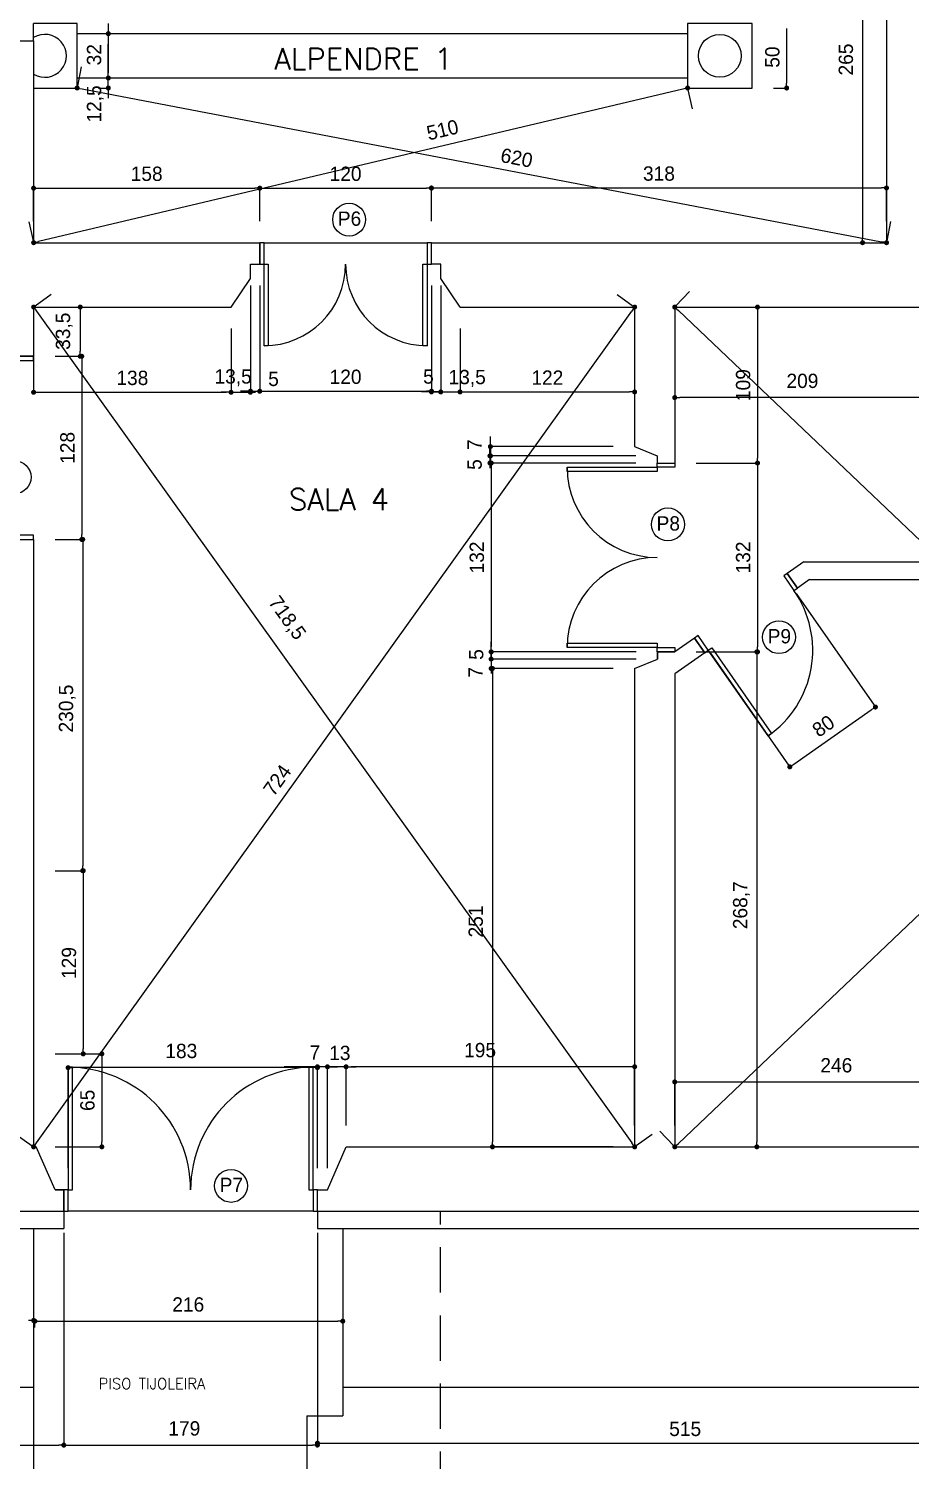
# Model space of a CAD drawing. Extents: x -1098 to 3016, y -832 to 644.
# Drawn here: x 2356 to 2479.3, y 108.9 to 309 of the extents above; entities that cross this region are included whole.
import ezdxf

# ---------------------------------------------------------------- set-up
doc = ezdxf.new("R2010")
doc.units = 0
doc.header["$MEASUREMENT"] = 0
doc.linetypes.add('DASHED', pattern=[19.05, 12.7, -6.35])
doc.layers.get('0').update_dxf_attribs({"linetype": 'CONTINUOUS'})
doc.layers.get('DEFPOINTS').update_dxf_attribs({"linetype": 'CONTINUOUS'})
for name, color, linetype in [('AUXILIARES', 4, 'CONTINUOUS'), ('COTAS', 1, 'CONTINUOUS'), ('COTAS_INTERNAS', 1, 'CONTINUOUS'), ('ESQUADRIAS', 2, 'CONTINUOUS'), ('PAREDES', 7, 'CONTINUOUS'), ('PROJEÇÃO', 2, 'CONTINUOUS'), ('TEXTO', 3, 'CONTINUOUS'), ('VARANDA', 1, 'CONTINUOUS')]:
    doc.layers.add(name, color=color, linetype=linetype)
doc.styles.add('ROMANS', font='romans')
doc.dimstyles.new('ISO-25', dxfattribs={"dimtxt": 10, "dimasz": 3.5, "dimexe": 1.25, "dimexo": 15, "dimgap": 5, "dimtad": 1, "dimdec": 1, "dimtxsty": 'STANDARD', "dimblk": 'DOT', "dimcen": 2.5, "dimclrd": 1, "dimclre": 1, "dimclrt": 2, "dimazin": 3, "dimtfac": 1, "dimtdec": 1, "dimtmove": 0, "dimatfit": 3})

# ---------------------------------------------------------------- blocks, each defined once
blk = doc.blocks.new('_DOT')
at = {"color": 0, "linetype": 'BYBLOCK'}
blk.add_line((-0.5, 0), (-1, 0), dxfattribs=at)
at = {"color": 0, "linetype": 'BYBLOCK', "const_width": 0.5}
blk.add_lwpolyline([(-0.25, 0, 1), (0.25, 0, 1)], format="xyb", close=True, dxfattribs=at)
blk = doc.blocks.new('*D78')
at = {"color": 1, "linetype": 'BYBLOCK'}
for p, q in [((2412.32, 282.12), (2412.32, 287.02)), ((2413.02, 286.77), (2475.22, 286.77)), ((2475.92, 282.12), (2475.92, 287.02))]:
    blk.add_line(p, q, dxfattribs=at)
at = {"layer": 'DEFPOINTS', "color": 0, "linetype": 'BYBLOCK'}
for p in [(2475.92, 286.77), (2412.32, 279.12), (2475.92, 279.12)]:
    blk.add_point(p, dxfattribs=at)
at = {"color": 1, "linetype": 'BYBLOCK', "xscale": 0.7000000000000001, "yscale": 0.7000000000000001, "zscale": 0.7000000000000001, "rotation": 180}
blk.add_blockref('_DOT', (2412.32, 286.77), dxfattribs=at)
at = {"color": 1, "linetype": 'BYBLOCK', "xscale": 0.7000000000000001, "yscale": 0.7000000000000001, "zscale": 0.7000000000000001}
blk.add_blockref('_DOT', (2475.92, 286.77), dxfattribs=at)
at = {"color": 2, "linetype": 'BYBLOCK', "insert": (2444.12, 288.77), "char_height": 2, "attachment_point": 5}
blk.add_mtext('318', dxfattribs=at)
blk = doc.blocks.new('*D79')
at = {"color": 1, "linetype": 'BYBLOCK'}
for p, q in [((2449.32, 270.12), (2458.14, 270.12)), ((2457.89, 269.42), (2457.89, 249.02)), ((2449.32, 248.32), (2458.14, 248.32))]:
    blk.add_line(p, q, dxfattribs=at)
at = {"layer": 'DEFPOINTS', "color": 0, "linetype": 'BYBLOCK'}
for p in [(2446.32, 270.12), (2446.32, 248.32), (2457.89, 248.32)]:
    blk.add_point(p, dxfattribs=at)
at = {"color": 1, "linetype": 'BYBLOCK', "xscale": 0.7000000000000001, "yscale": 0.7000000000000001, "zscale": 0.7000000000000001}
for p, rotation in [((2457.89, 270.12), 90), ((2457.89, 248.32), 270)]:
    blk.add_blockref('_DOT', p, dxfattribs=dict(at, rotation=rotation))
at = {"color": 2, "linetype": 'BYBLOCK', "insert": (2455.89, 259.22), "char_height": 2, "attachment_point": 5, "rotation": 90}
blk.add_mtext('109', dxfattribs=at)
blk = doc.blocks.new('*D93')
at = {"color": 1, "linetype": 'BYBLOCK'}
for p, q in [((2359.72, 165.74), (2366.5, 165.74)), ((2366.25, 165.04), (2366.25, 153.44)), ((2359.72, 152.74), (2366.5, 152.74))]:
    blk.add_line(p, q, dxfattribs=at)
at = {"layer": 'DEFPOINTS', "color": 0, "linetype": 'BYBLOCK'}
for p in [(2356.72, 165.74), (2356.72, 152.74), (2366.25, 152.74)]:
    blk.add_point(p, dxfattribs=at)
at = {"color": 1, "linetype": 'BYBLOCK', "xscale": 0.7000000000000001, "yscale": 0.7000000000000001, "zscale": 0.7000000000000001}
for p, rotation in [((2366.25, 165.74), 90), ((2366.25, 152.74), 270)]:
    blk.add_blockref('_DOT', p, dxfattribs=dict(at, rotation=rotation))
at = {"color": 2, "linetype": 'BYBLOCK', "insert": (2364.25, 159.24), "char_height": 2, "attachment_point": 5, "rotation": 90}
blk.add_mtext('65', dxfattribs=at)
blk = doc.blocks.new('*D101')
at = {"color": 1, "linetype": 'BYBLOCK'}
for p, q in [((2356.72, 282.12), (2356.72, 286.99)), ((2357.42, 286.74), (2387.62, 286.74)), ((2388.32, 282.12), (2388.32, 286.99))]:
    blk.add_line(p, q, dxfattribs=at)
at = {"layer": 'DEFPOINTS', "color": 0, "linetype": 'BYBLOCK'}
for p in [(2388.32, 286.74), (2356.72, 279.12), (2388.32, 279.12)]:
    blk.add_point(p, dxfattribs=at)
at = {"color": 1, "linetype": 'BYBLOCK', "xscale": 0.7000000000000001, "yscale": 0.7000000000000001, "zscale": 0.7000000000000001, "rotation": 180}
blk.add_blockref('_DOT', (2356.72, 286.74), dxfattribs=at)
at = {"color": 1, "linetype": 'BYBLOCK', "xscale": 0.7000000000000001, "yscale": 0.7000000000000001, "zscale": 0.7000000000000001}
blk.add_blockref('_DOT', (2388.32, 286.74), dxfattribs=at)
at = {"color": 2, "linetype": 'BYBLOCK', "insert": (2372.52, 288.74), "char_height": 2, "attachment_point": 5}
blk.add_mtext('158', dxfattribs=at)
blk = doc.blocks.new('*D102')
at = {"color": 1, "linetype": 'BYBLOCK'}
for p, q in [((2388.32, 282.12), (2388.32, 286.99)), ((2389.02, 286.74), (2411.62, 286.74)), ((2412.32, 282.12), (2412.32, 286.99))]:
    blk.add_line(p, q, dxfattribs=at)
at = {"layer": 'DEFPOINTS', "color": 0, "linetype": 'BYBLOCK'}
for p in [(2412.32, 286.74), (2388.32, 279.12), (2412.32, 279.12)]:
    blk.add_point(p, dxfattribs=at)
at = {"color": 1, "linetype": 'BYBLOCK', "xscale": 0.7000000000000001, "yscale": 0.7000000000000001, "zscale": 0.7000000000000001, "rotation": 180}
blk.add_blockref('_DOT', (2388.32, 286.74), dxfattribs=at)
at = {"color": 1, "linetype": 'BYBLOCK', "xscale": 0.7000000000000001, "yscale": 0.7000000000000001, "zscale": 0.7000000000000001}
blk.add_blockref('_DOT', (2412.32, 286.74), dxfattribs=at)
at = {"color": 2, "linetype": 'BYBLOCK', "insert": (2400.32, 288.74), "char_height": 2, "attachment_point": 5}
blk.add_mtext('120', dxfattribs=at)
blk = doc.blocks.new('*D103')
at = {"color": 1, "linetype": 'BYBLOCK'}
for p, q in [((2356.72, 267.12), (2356.72, 257.96)), ((2384.32, 267.12), (2384.32, 257.96)), ((2357.42, 258.21), (2383.62, 258.21))]:
    blk.add_line(p, q, dxfattribs=at)
at = {"layer": 'DEFPOINTS', "color": 0, "linetype": 'BYBLOCK'}
for p in [(2356.72, 270.12), (2384.32, 270.12), (2384.32, 258.21)]:
    blk.add_point(p, dxfattribs=at)
at = {"color": 1, "linetype": 'BYBLOCK', "xscale": 0.7000000000000001, "yscale": 0.7000000000000001, "zscale": 0.7000000000000001, "rotation": 180}
blk.add_blockref('_DOT', (2356.72, 258.21), dxfattribs=at)
at = {"color": 1, "linetype": 'BYBLOCK', "xscale": 0.7000000000000001, "yscale": 0.7000000000000001, "zscale": 0.7000000000000001}
blk.add_blockref('_DOT', (2384.32, 258.21), dxfattribs=at)
at = {"color": 2, "linetype": 'BYBLOCK', "insert": (2370.52, 260.21), "char_height": 2, "attachment_point": 5}
blk.add_mtext('138', dxfattribs=at)
blk = doc.blocks.new('*D104')
at = {"color": 1, "linetype": 'BYBLOCK'}
for p, q in [((2388.32, 273.12), (2388.32, 258.11)), ((2412.32, 273.12), (2412.32, 258.11)), ((2389.02, 258.36), (2411.62, 258.36))]:
    blk.add_line(p, q, dxfattribs=at)
at = {"layer": 'DEFPOINTS', "color": 0, "linetype": 'BYBLOCK'}
for p in [(2388.32, 276.12), (2412.32, 276.12), (2412.32, 258.36)]:
    blk.add_point(p, dxfattribs=at)
at = {"color": 1, "linetype": 'BYBLOCK', "xscale": 0.7000000000000001, "yscale": 0.7000000000000001, "zscale": 0.7000000000000001, "rotation": 180}
blk.add_blockref('_DOT', (2388.32, 258.36), dxfattribs=at)
at = {"color": 1, "linetype": 'BYBLOCK', "xscale": 0.7000000000000001, "yscale": 0.7000000000000001, "zscale": 0.7000000000000001}
blk.add_blockref('_DOT', (2412.32, 258.36), dxfattribs=at)
at = {"color": 2, "linetype": 'BYBLOCK', "insert": (2400.32, 260.36), "char_height": 2, "attachment_point": 5}
blk.add_mtext('120', dxfattribs=at)
blk = doc.blocks.new('*D105')
at = {"color": 1, "linetype": 'BYBLOCK'}
for p, q in [((2416.32, 267.12), (2416.32, 258.01)), ((2440.72, 267.12), (2440.72, 258.01)), ((2417.02, 258.26), (2440.02, 258.26))]:
    blk.add_line(p, q, dxfattribs=at)
at = {"layer": 'DEFPOINTS', "color": 0, "linetype": 'BYBLOCK'}
for p in [(2416.32, 270.12), (2440.72, 270.12), (2440.72, 258.26)]:
    blk.add_point(p, dxfattribs=at)
at = {"color": 1, "linetype": 'BYBLOCK', "xscale": 0.7000000000000001, "yscale": 0.7000000000000001, "zscale": 0.7000000000000001, "rotation": 180}
blk.add_blockref('_DOT', (2416.32, 258.26), dxfattribs=at)
at = {"color": 1, "linetype": 'BYBLOCK', "xscale": 0.7000000000000001, "yscale": 0.7000000000000001, "zscale": 0.7000000000000001}
blk.add_blockref('_DOT', (2440.72, 258.26), dxfattribs=at)
at = {"color": 2, "linetype": 'BYBLOCK', "insert": (2428.52, 260.26), "char_height": 2, "attachment_point": 5}
blk.add_mtext('122', dxfattribs=at)
blk = doc.blocks.new('*D115')
at = {"color": 1, "linetype": 'BYBLOCK'}
for p, q in [((2359.72, 263.24), (2363.7, 263.24)), ((2363.45, 262.54), (2363.45, 238.34)), ((2359.72, 237.64), (2363.7, 237.64))]:
    blk.add_line(p, q, dxfattribs=at)
at = {"layer": 'DEFPOINTS', "color": 0, "linetype": 'BYBLOCK'}
for p in [(2356.72, 263.24), (2356.72, 237.64), (2363.45, 237.64)]:
    blk.add_point(p, dxfattribs=at)
at = {"color": 1, "linetype": 'BYBLOCK', "xscale": 0.7000000000000001, "yscale": 0.7000000000000001, "zscale": 0.7000000000000001}
for p, rotation in [((2363.45, 263.24), 90), ((2363.45, 237.64), 270)]:
    blk.add_blockref('_DOT', p, dxfattribs=dict(at, rotation=rotation))
at = {"color": 2, "linetype": 'BYBLOCK', "insert": (2361.45, 250.44), "char_height": 2, "attachment_point": 5, "rotation": 90}
blk.add_mtext('128', dxfattribs=at)

msp = doc.modelspace()

# ---------------------------------------------------------------- linework, layer by layer
at = {"layer": 'AUXILIARES', "color": 1}
for points in [[(2388.923, 279.12), (2411.723, 279.12)], [(2395.786, 143.74), (2361.54, 143.74)]]:
    msp.add_lwpolyline(points, dxfattribs=at)
at = {"layer": 'COTAS', "color": 1}
for p, q in [((2472.571, 332.83), (2472.571, 279.82)), ((2365.804, 308.34), (2367.411, 308.34)), ((2365.804, 308.34), (2367.411, 308.34)), ((2367.161, 309.74), (2367.161, 308.34)), ((2461.962, 309.04), (2461.962, 301.44)), ((2367.161, 307.64), (2367.161, 302.84)), ((2367.161, 307.64), (2367.161, 303.606)), ((2367.161, 302.84), (2367.161, 306.873)), ((2363.368, 303.686), (2362.851, 300.985)), ((2447.442, 300.579), (2357.405, 279.281)), ((2363.492, 300.608), (2475.236, 279.251)), ((2365.804, 302.14), (2367.411, 302.14)), ((2365.804, 302.14), (2367.411, 302.14)), ((2365.804, 300.74), (2367.411, 300.74)), ((2367.161, 300.74), (2367.161, 302.14)), ((2448.814, 297.82), (2448.181, 300.496)), ((2460.123, 300.74), (2462.212, 300.74)), ((2367.161, 300.04), (2367.161, 299.34)), ((2356.033, 282.039), (2356.666, 279.363)), ((2476.487, 282.066), (2475.97, 279.365)), ((2472.923, 279.12), (2472.321, 279.12)), ((2360.94, 140.74), (2360.94, 110.795)), ((2360.94, 140.74), (2360.94, 110.803)), ((2396.386, 140.74), (2396.386, 110.803)), ((2396.386, 140.74), (2396.386, 111.068)), ((2399.923, 140.34), (2399.923, 128.127)), ((2356.723, 138.499), (2356.723, 128.216)), ((2356.898, 127.466), (2356.898, 128.127)), ((2357.598, 128.377), (2399.223, 128.377)), ((2283.423, 111.045), (2360.24, 111.045)), ((2361.64, 111.053), (2395.686, 111.053)), ((2397.086, 111.318), (2498.686, 111.318))]:
    msp.add_line(p, q, dxfattribs=at)
at = {"layer": 'COTAS_INTERNAS', "color": 1}
for p, q in [((2387.023, 273.12), (2387.023, 258.109)), ((2388.323, 273.12), (2388.323, 258.109)), ((2412.323, 273.12), (2412.323, 258.011)), ((2413.623, 273.12), (2413.623, 258.011)), ((2448.392, 272.293), (2446.496, 270.301)), ((2359.163, 271.866), (2356.927, 270.265)), ((2387.023, 271.12), (2387.023, 257.957)), ((2413.623, 271.12), (2413.623, 258.011)), ((2438.284, 271.866), (2440.52, 270.265)), ((2357.131, 153.309), (2440.316, 269.55)), ((2357.131, 269.55), (2440.316, 153.309)), ((2359.723, 270.12), (2363.486, 270.12)), ((2363.236, 269.42), (2363.236, 263.94)), ((2446.83, 153.222), (2569.116, 269.637)), ((2446.83, 269.637), (2569.116, 153.222)), ((2384.323, 267.12), (2384.323, 257.957)), ((2416.323, 267.12), (2416.323, 258.011)), ((2446.323, 267.12), (2446.323, 257.224)), ((2359.723, 263.24), (2363.486, 263.24)), ((2383.623, 258.207), (2382.923, 258.207)), ((2384.323, 258.207), (2387.023, 258.207)), ((2386.323, 258.359), (2385.623, 258.359)), ((2387.023, 258.359), (2388.323, 258.359)), ((2411.623, 258.261), (2410.923, 258.261)), ((2412.923, 258.261), (2412.223, 258.261)), ((2412.323, 258.261), (2413.623, 258.261)), ((2413.623, 258.261), (2416.323, 258.261)), ((2484.523, 257.474), (2447.023, 257.474)), ((2437.723, 250.622), (2420.313, 250.622)), ((2420.499, 250.02), (2420.499, 250.72)), ((2420.563, 251.322), (2420.563, 252.022)), ((2420.563, 250.622), (2420.563, 249.32)), ((2440.886, 249.32), (2420.249, 249.32)), ((2440.886, 248.32), (2420.249, 248.32)), ((2440.886, 249.32), (2420.313, 249.32)), ((2440.886, 248.32), (2420.426, 248.32)), ((2420.499, 249.32), (2420.499, 248.32)), ((2449.323, 248.32), (2458.142, 248.32)), ((2420.676, 247.62), (2420.676, 222.62)), ((2457.892, 247.62), (2457.892, 222.62)), ((2359.723, 237.64), (2363.83, 237.64)), ((2363.58, 236.94), (2363.58, 192.04)), ((2463.272, 230.1), (2474.514, 214.006)), ((2420.663, 222.62), (2420.663, 223.32)), ((2420.663, 221.62), (2420.663, 222.32)), ((2440.923, 221.92), (2420.413, 221.92)), ((2440.923, 220.92), (2420.413, 220.92)), ((2440.923, 220.92), (2420.413, 220.92)), ((2440.923, 221.92), (2420.426, 221.92)), ((2420.663, 221.92), (2420.663, 220.92)), ((2420.663, 220.92), (2420.663, 219.602)), ((2449.323, 221.92), (2458.142, 221.92)), ((2449.323, 221.92), (2458.051, 221.92)), ((2451.303, 221.739), (2462.545, 205.645)), ((2457.801, 221.22), (2457.801, 153.44)), ((2437.723, 219.602), (2420.413, 219.602)), ((2437.723, 219.602), (2420.589, 219.602)), ((2420.839, 218.902), (2420.839, 153.44)), ((2462.976, 206.251), (2473.797, 213.81)), ((2359.723, 191.34), (2363.906, 191.34)), ((2359.723, 191.34), (2363.83, 191.34)), ((2363.656, 190.64), (2363.656, 166.44)), ((2359.723, 165.74), (2363.906, 165.74)), ((2396.386, 149.74), (2396.386, 164.179)), ((2397.786, 149.74), (2397.786, 164.179)), ((2397.786, 149.74), (2397.786, 164.179)), ((2400.386, 155.74), (2400.386, 164.179)), ((2400.386, 155.74), (2400.386, 164.179)), ((2440.723, 155.74), (2440.723, 164.179)), ((2361.54, 149.74), (2361.54, 164.059)), ((2395.686, 163.809), (2362.24, 163.809)), ((2397.086, 163.929), (2391.72, 163.929)), ((2396.386, 149.74), (2396.386, 164.059)), ((2397.786, 163.929), (2396.386, 163.929)), ((2400.386, 163.929), (2397.786, 163.929)), ((2398.486, 163.929), (2399.186, 163.929)), ((2401.086, 163.929), (2401.786, 163.929)), ((2440.023, 163.929), (2401.086, 163.929)), ((2446.323, 155.74), (2446.323, 162.063)), ((2447.023, 161.813), (2494.668, 161.813)), ((2354.284, 154.486), (2356.52, 152.885)), ((2443.163, 154.486), (2440.927, 152.885)), ((2444.255, 154.913), (2446.151, 152.921)), ((2437.723, 152.74), (2420.589, 152.74)), ((2449.323, 152.74), (2458.051, 152.74))]:
    msp.add_line(p, q, dxfattribs=at)
at = {"layer": 'ESQUADRIAS'}
for points in [[(2388.323, 276.12), (2388.923, 276.12), (2388.923, 279.12), (2388.323, 279.12)], [(2411.723, 276.12), (2412.323, 276.12), (2412.323, 279.12), (2411.723, 279.12)], [(2388.923, 276.12), (2389.523, 276.12), (2389.523, 264.72), (2388.923, 264.72)], [(2411.123, 276.12), (2411.723, 276.12), (2411.723, 264.72), (2411.123, 264.72)], [(2353.723, 262.64), (2356.723, 262.64), (2356.723, 263.24), (2353.723, 263.24)], [(2443.886, 248.32), (2446.323, 248.32), (2446.323, 247.72), (2443.886, 247.72)], [(2443.886, 247.72), (2443.886, 247.12), (2431.286, 247.12), (2431.286, 247.72)], [(2353.723, 237.64), (2356.723, 237.64), (2356.723, 238.24), (2353.723, 238.24)], [(2462.986, 230.51), (2463.478, 230.853), (2462.046, 232.903), (2461.554, 232.559)], [(2450.525, 221.805), (2451.017, 222.149), (2449.585, 224.198), (2449.093, 223.855)], [(2443.886, 223.12), (2443.886, 222.52), (2431.286, 222.52), (2431.286, 223.12)], [(2443.886, 222.52), (2446.323, 222.52), (2446.323, 221.92), (2443.886, 221.92)], [(2451.017, 222.149), (2451.509, 222.492), (2459.869, 210.523), (2459.378, 210.18)], [(2361.54, 146.74), (2362.14, 146.74), (2362.14, 163.863), (2361.54, 163.863)], [(2395.186, 146.74), (2395.786, 146.74), (2395.786, 163.863), (2395.186, 163.863)], [(2360.94, 143.74), (2361.54, 143.74), (2361.54, 146.74), (2360.94, 146.74)], [(2395.786, 143.74), (2396.386, 143.74), (2396.386, 146.74), (2395.786, 146.74)]]:
    msp.add_lwpolyline(points, close=True, dxfattribs=at)
at = {"layer": 'ESQUADRIAS', "color": 1}
for centre, radius, start, end in [((2388.923, 276.12), 11.4, 270, 0), ((2411.723, 276.12), 11.4, 180, 270), ((2443.886, 247.72), 12.6, 180, 270), ((2443.886, 222.52), 12.6, 90, 180), ((2451.017, 222.149), 14.6, 304.93627, 34.93627), ((2361.54, 146.74), 17.123, 0, 90), ((2395.786, 146.74), 17.123, 90, 180)]:
    msp.add_arc(centre, radius, start, end, dxfattribs=at)
at = {"layer": 'PAREDES'}
for points in [[(2475.923, 351.32), (2475.923, 279.12)], [(2330.673, 307.34), (2356.723, 307.34)], [(2356.723, 307.34), (2356.723, 279.12)], [(2356.723, 279.12), (2388.323, 279.12)], [(2384.323, 270.12), (2387.023, 274.12), (2387.023, 276.12), (2388.323, 276.12), (2388.323, 279.12)], [(2412.323, 279.12), (2475.923, 279.12)], [(2416.323, 270.12), (2413.623, 274.12), (2413.623, 276.12), (2412.323, 276.12), (2412.323, 279.12)], [(2356.723, 270.12), (2384.323, 270.12)], [(2356.723, 270.12), (2356.723, 263.24)], [(2416.323, 270.12), (2440.723, 270.12)], [(2440.723, 270.12), (2440.723, 250.622)], [(2446.323, 270.12), (2485.223, 270.12)], [(2446.323, 270.12), (2446.323, 248.32)], [(2351.323, 267.34), (2353.723, 264.64), (2353.723, 263.24), (2356.723, 263.24)], [(2440.723, 250.622), (2443.886, 249.32), (2443.886, 248.32), (2446.323, 248.32)], [(2351.323, 233.54), (2353.723, 236.24), (2353.723, 237.64), (2356.723, 237.64)], [(2356.723, 237.64), (2356.723, 165.74)], [(2464.361, 234.52), (2462.046, 232.903)], [(2464.361, 234.52), (2569.623, 234.52)], [(2462.046, 232.903), (2463.478, 230.853)], [(2465.147, 232.02), (2463.478, 230.853)], [(2465.147, 232.02), (2569.623, 232.02)], [(2449.093, 223.855), (2446.323, 221.92)], [(2450.525, 221.805), (2449.093, 223.855)], [(2440.723, 219.602), (2443.923, 220.92), (2443.923, 221.92), (2446.323, 221.92)], [(2443.923, 221.92), (2443.923, 220.92)], [(2450.525, 221.805), (2446.323, 218.87)], [(2440.723, 219.602), (2440.723, 152.74)], [(2446.323, 218.87), (2446.323, 152.74)], [(2356.723, 165.74), (2356.723, 152.74)], [(2356.723, 152.74), (2357.077, 152.74)], [(2360.94, 143.74), (2360.94, 146.74), (2359.74, 146.74), (2357.077, 152.74)], [(2396.386, 143.74), (2396.386, 146.74), (2397.786, 146.74), (2400.386, 152.74)], [(2400.386, 152.74), (2440.723, 152.74)], [(2446.323, 152.74), (2495.368, 152.74)], [(2359.74, 146.74), (2360.94, 146.74)], [(2396.386, 146.74), (2397.786, 146.74)], [(2282.723, 143.74), (2360.94, 143.74)], [(2396.386, 143.74), (2499.386, 143.74)]]:
    msp.add_lwpolyline(points, dxfattribs=at)
at = {"layer": 'PROJEÇÃO', "linetype": 'DASHED', "ltscale": 0.5}
msp.add_lwpolyline([(2348.14, 143.74), (2348.14, 75.213), (2413.591, 75.213), (2413.591, 143.74)], dxfattribs=at)
at = {"layer": 'TEXTO', "color": 1}
for centre in [(2400.816, 282.342), (2354.064, 246.341), (2445.367, 239.745), (2460.893, 223.976), (2384.309, 147.282)]:
    msp.add_circle(centre, 2.298, dxfattribs=at)
at = {"layer": 'VARANDA', "color": 3}
for points in [[(2356.723, 300.74), (2362.804, 300.74), (2362.804, 309.74), (2356.723, 309.74)], [(2356.723, 307.34), (2356.723, 309.74)], [(2362.804, 308.34), (2448.123, 308.34)], [(2362.804, 302.14), (2448.123, 302.14)], [(2360.94, 143.74), (2360.94, 141.34)], [(2396.386, 143.74), (2396.386, 141.34)], [(2280.323, 141.34), (2360.94, 141.34)], [(2356.723, 141.34), (2356.723, 107.14)], [(2396.386, 141.34), (2702.223, 141.34)], [(2399.923, 141.34), (2399.923, 115.14)], [(2394.923, 115.14), (2394.923, 95.766)], [(2394.923, 115.14), (2399.923, 115.14)]]:
    msp.add_lwpolyline(points, dxfattribs=at)
msp.add_lwpolyline([(2448.123, 300.74), (2457.123, 300.74), (2457.123, 309.74), (2448.123, 309.74)], close=True, dxfattribs=at)
at = {"layer": 'VARANDA', "color": 2}
for points in [[(2280.323, 119.14), (2356.723, 119.14)], [(2399.923, 119.14), (2724.423, 119.14)]]:
    msp.add_lwpolyline(points, dxfattribs=at)
at = {"layer": 'VARANDA', "color": 3}
msp.add_circle((2452.623, 305.24), 3, dxfattribs=at)
msp.add_arc((2358.304, 305.24), 3, 238.19565, 121.80435, dxfattribs=at)

# ---------------------------------------------------------------- block references
at = {"layer": 'COTAS', "color": 1, "xscale": 0.7000000000000001, "yscale": 0.7000000000000001, "zscale": 0.7000000000000001}
for p, rotation in [((2367.161, 308.34), 90), ((2367.161, 308.34), 90), ((2367.161, 302.14), 270), ((2367.161, 302.14), 270), ((2362.804, 300.74), 169.179764086294), ((2367.161, 300.74), 90), ((2448.123, 300.74), 13.30828502872068), ((2461.962, 300.74), 270), ((2356.723, 279.12), 193.3082850287207), ((2472.571, 279.12), 270), ((2475.923, 279.12), 349.179764086294), ((2356.898, 128.377), 180), ((2360.94, 111.053), 180), ((2396.386, 111.318), 180)]:
    msp.add_blockref('_DOT', p, dxfattribs=dict(at, rotation=rotation))
for p in [(2356.723, 128.466), (2399.923, 128.377), (2360.94, 111.045), (2396.386, 111.053)]:
    msp.add_blockref('_DOT', p, dxfattribs=at)
at = {"layer": 'COTAS_INTERNAS', "color": 1, "yscale": 0.7000000000000001, "zscale": 0.7000000000000001}
for p, xscale, rotation in [((2356.723, 270.12), 0.7000000000000002, 125.588436728379), ((2363.236, 270.12), 0.7000000000000001, 90), ((2440.723, 270.12), 0.7000000000000001, 54.41156327162098), ((2446.323, 270.12), 0.7000000000000001, 136.4090187583162), ((2363.236, 263.24), 0.7000000000000001, 270), ((2387.023, 258.207), 0.7000000000000001, 180), ((2388.323, 258.359), 0.7000000000000001, 180), ((2413.623, 258.261), 0.7000000000000001, 180), ((2416.323, 258.261), 0.7000000000000001, 180), ((2446.323, 257.474), 0.7000000000000001, 180), ((2420.563, 250.622), 0.7000000000000001, 270), ((2420.499, 249.32), 0.7000000000000001, 270), ((2420.499, 248.32), 0.7000000000000001, 90), ((2420.563, 249.32), 0.7000000000000001, 90), ((2420.676, 248.32), 0.7000000000000001, 90), ((2457.892, 248.32), 0.7000000000000001, 90), ((2363.58, 237.64), 0.7000000000000001, 90), ((2420.663, 221.92), 0.7000000000000001, 270), ((2420.676, 221.92), 0.7000000000000001, 270), ((2457.801, 221.92), 0.7000000000000001, 90), ((2457.892, 221.92), 0.7000000000000001, 270), ((2420.663, 220.92), 0.7000000000000001, 270), ((2420.663, 220.92), 0.7000000000000001, 90), ((2420.663, 219.602), 0.7000000000000001, 90), ((2420.839, 219.602), 0.7000000000000001, 90), ((2474.371, 214.211), 0.7000000000000001, 34.93627405394791), ((2462.402, 205.85), 0.7, 214.9362740539479), ((2363.58, 191.34), 0.7000000000000001, 270), ((2363.656, 191.34), 0.7000000000000001, 90), ((2363.656, 165.74), 0.7000000000000001, 270), ((2361.54, 163.809), 0.7000000000000001, 180), ((2397.786, 163.929), 0.7000000000000001, 180), ((2400.386, 163.929), 0.7000000000000001, 180), ((2400.386, 163.929), 0.7000000000000001, 180), ((2446.323, 161.813), 0.7000000000000001, 180), ((2356.723, 152.74), 0.7000000000000001, 234.411563271621), ((2420.839, 152.74), 0.7000000000000001, 270), ((2440.723, 152.74), 0.7000000000000001, 305.588436728379), ((2446.323, 152.74), 0.7000000000000001, 223.5909812416838), ((2457.801, 152.74), 0.7000000000000001, 270)]:
    msp.add_blockref('_DOT', p, dxfattribs=dict(at, xscale=xscale, rotation=rotation))
at = {"layer": 'COTAS_INTERNAS', "color": 1, "xscale": 0.7000000000000001, "yscale": 0.7000000000000001, "zscale": 0.7000000000000001}
for p in [(2384.323, 258.207), (2387.023, 258.359), (2412.323, 258.261), (2413.623, 258.261), (2396.386, 163.929), (2396.386, 163.809), (2397.786, 163.929), (2440.723, 163.929)]:
    msp.add_blockref('_DOT', p, dxfattribs=at)

# ---------------------------------------------------------------- texts
at = {"layer": 'COTAS', "color": 2}
for s, rotation, p in [('32', 90, (2366.161, 303.906)), ('265', 90, (2471.237, 302.492)), ('12,5', 90, (2366.161, 295.908)), ('510', 13.30829, (2411.929, 293.407)), ('620', 349.17976, (2421.855, 290.421))]:
    msp.add_text(s, height=2, rotation=rotation, dxfattribs=at).set_placement(p)
for s, p in [('216', (2376.101, 129.71)), ('179', (2375.549, 112.386)), ('515', (2445.553, 112.318))]:
    msp.add_text(s, height=2, dxfattribs=at).set_placement(p)
at = {"layer": 'COTAS_INTERNAS', "color": 2}
for s, rotation, p in [('50', 90, (2460.962, 303.573)), ('33,5', 90, (2361.82, 264.139)), ('7', 90, (2419.346, 250.142)), ('5', 90, (2419.346, 247.369)), ('718,5', 305.58844, (2389.447, 228.851)), ('7', 90, (2419.489, 218.315)), ('230,5', 90, (2362.246, 210.656)), ('80', 34.93627, (2466.447, 209.896)), ('724', 54.41156, (2390.286, 201.598)), ('268,7', 90, (2456.468, 183.163)), ('251', 90, (2419.506, 182.004)), ('129', 90, (2362.656, 176.206))]:
    msp.add_text(s, height=2, rotation=rotation, dxfattribs=at).set_placement(p)
for s, p in [('13,5', (2381.997, 259.424)), ('5', (2389.505, 259.084)), ('5', (2411.154, 259.415)), ('209', (2461.94, 258.808)), ('183', (2375.13, 165.143)), ('195', (2416.888, 165.263)), ('246', (2466.679, 163.146))]:
    msp.add_text(s, height=2, dxfattribs=at).set_placement(p)
at = {"layer": 'COTAS_INTERNAS', "color": 2, "char_height": 2, "attachment_point": 5}
for s, insert in [('13,5', (2417.315, 260.156)), ('7', (2396.027, 165.929)), ('13', (2399.514, 165.851))]:
    msp.add_mtext(s, dxfattribs=dict(at, insert=insert))
at = {"layer": 'COTAS_INTERNAS', "color": 2, "char_height": 2, "attachment_point": 5, "rotation": 90}
for s, insert in [('132', (2418.676, 235.12)), ('132', (2455.892, 235.12)), ('5', (2418.586, 221.561))]:
    msp.add_mtext(s, dxfattribs=dict(at, insert=insert))
at = {"layer": 'TEXTO', "style": 'ROMANS'}
for s, height, p in [('ALPENDRE 1', 3, (2390.338, 303.328)), ('SALA 4', 3, (2392.379, 241.74)), ('PISO TIJOLEIRA', 1.5, (2365.81, 118.889))]:
    msp.add_text(s, height=height, dxfattribs=at).set_placement(p)
at = {"layer": 'TEXTO', "color": 2}
for s, p in [('P6', (2399.233, 281.478)), ('P8', (2443.785, 238.882)), ('P9', (2459.311, 223.112)), ('P7', (2382.726, 146.419))]:
    msp.add_text(s, height=2, dxfattribs=at).set_placement(p)

# ---------------------------------------------------------------- dimensions: what is measured, and where the dimension line sits
at = {"layer": 'COTAS'}
for base, p1, p2, picture, middle in [((2388.323, 286.74), (2356.723, 279.12), (2388.323, 279.12), '*D101', (2372.523, 288.74)), ((2412.323, 286.74), (2388.323, 279.12), (2412.323, 279.12), '*D102', (2400.323, 288.74)), ((2475.923, 286.769), (2412.323, 279.12), (2475.923, 279.12), '*D78', (2444.123, 288.769))]:
    dim = msp.add_linear_dim(base=base, p1=p1, p2=p2, dimstyle='ISO-25', override={"dimscale": 0.2, "dimlfac": 5}, dxfattribs=at)
    dim.commit()
    dim.dimension.update_dxf_attribs({"geometry": picture, "text_midpoint": middle})
at = {"layer": 'COTAS_INTERNAS'}
for base, p1, p2, picture, middle in [((2412.323, 258.359), (2388.323, 276.12), (2412.323, 276.12), '*D104', (2400.323, 260.359)), ((2384.323, 258.207), (2356.723, 270.12), (2384.323, 270.12), '*D103', (2370.523, 260.207)), ((2440.723, 258.261), (2416.323, 270.12), (2440.723, 270.12), '*D105', (2428.523, 260.261))]:
    dim = msp.add_linear_dim(base=base, p1=p1, p2=p2, dimstyle='ISO-25', override={"dimscale": 0.2, "dimlfac": 5}, dxfattribs=at)
    dim.commit()
    dim.dimension.update_dxf_attribs({"geometry": picture, "text_midpoint": middle})
for base, p1, p2, picture, middle in [((2457.892, 248.32), (2446.323, 270.12), (2446.323, 248.32), '*D79', (2455.892, 259.22)), ((2363.445, 237.64), (2356.723, 263.24), (2356.723, 237.64), '*D115', (2361.445, 250.44)), ((2366.246, 152.74), (2356.723, 165.74), (2356.723, 152.74), '*D93', (2364.246, 159.24))]:
    dim = msp.add_linear_dim(base=base, p1=p1, p2=p2, angle=90, dimstyle='ISO-25', override={"dimscale": 0.2, "dimlfac": 5}, dxfattribs=at)
    dim.commit()
    dim.dimension.update_dxf_attribs({"geometry": picture, "text_midpoint": middle})

doc.saveas('drawing.dxf')
